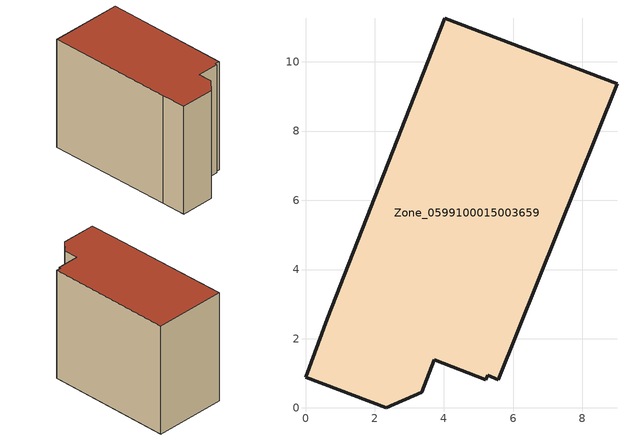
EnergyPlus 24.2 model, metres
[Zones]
Zone_0599100015003659
 floor ground (C_G): 5.2,0.82 3.72,1.39 3.36,0.46 2.33,0 0,0.89 0.63,2.57 4.02,11.27 9,9.36 5.57,0.82 5.26,0.95 z0.62
 wall outside (C_F): 0.63,2.57 0,0.89 2.33,0 3.36,0.46 3.72,1.39 5.2,0.82 5.26,0.95 5.57,0.82 9,9.36 4.02,11.27 0.63,2.57 z0.62:8.75
 roof outside (C_R): 3.72,1.39 5.2,0.82 5.26,0.95 5.57,0.82 9,9.36 4.02,11.27 0.63,2.57 0,0.89 2.33,0 3.36,0.46 z8.75
[BUILDING]
Pand.0599100015003659: North Axis=0; Terrain=City; Loads Convergence Tolerance Value=0.04; Temperature Convergence Tolerance Value=0.4; Solar Distribution=FullExterior; Maximum Number of Warmup Days=25; Minimum Number of Warmup Days=1
[Site:Location]
Rotterdam.The.Hague.AP_ZH_NLD Design_Conditions: Latitude=51.96; Longitude=4.45; Time Zone=1; Elevation=-4.5
[SITE:GROUNDTEMPERATURE:BUILDINGSURFACE]
18, 18, 18, 18, 18, 18, 18, 18, 18, 18, 18, 18
[MATERIAL] Thermal Absorptance=0.9; Solar Absorptance=0.7; Visible Absorptance=0.7
Name | Roughness | Thickness | Conductivity | Density | Specific Heat
G.TI.1965-1974 | MediumSmooth | 0.15 | 0.882353 | 540 | 1210
F.TI.1965-1974 | Rough | 0.3 | 0.697674 | 1920 | 840
R.TI.1965-1974 | MediumRough | 0.2 | 0.232558 | 1500 | 1000
[CONSTRUCTION]
C_G: G.TI.1965-1974
C_F: F.TI.1965-1974
C_R: R.TI.1965-1974
[ZONE]
Zone_0599100015003659: Type=1; Multiplier=1; Ceiling Height=Autocalculate; Volume=Autocalculate; Floor Area=autocalculate; Part of Total Floor Area=Yes
[ZONEINFILTRATION:DESIGNFLOWRATE]
Infil_Zone_0599100015003659: Zone or ZoneList or Space or SpaceList=Zone_0599100015003659; Schedule=AlwaysOn; Design Flow Rate Calculation Method=Flow/Area; Flow Rate per Floor Area=0.003; Constant Term Coefficient=1; Temperature Term Coefficient=0; Velocity Term Coefficient=0; Velocity Squared Term Coefficient=0
[HVACTEMPLATE:ZONE:IDEALLOADSAIRSYSTEM]
Zone_0599100015003659: Maximum Heating Supply Air Temperature=50; Minimum Cooling Supply Air Temperature=13; Maximum Heating Supply Air Humidity Ratio=0.0156; Minimum Cooling Supply Air Humidity Ratio=0.0077; Heating Limit=NoLimit; Cooling Limit=NoLimit; Dehumidification Control Type=ConstantSensibleHeatRatio; Cooling Sensible Heat Ratio=0.7; Dehumidification Setpoint=60; Humidification Control Type=None; Humidification Setpoint=30; Outdoor Air Method=None; Outdoor Air Flow Rate per Person=0.00944; Outdoor Air Flow Rate per Zone Floor Area=0; Outdoor Air Flow Rate per Zone=0; Demand Controlled Ventilation Type=None; Outdoor Air Economizer Type=NoEconomizer; Heat Recovery Type=None; Sensible Heat Recovery Effectiveness=0.7; Latent Heat Recovery Effectiveness=0.65
[ZONECONTROL:THERMOSTAT]
ThermostatControl_Zone_0599100015003659: Zone or ZoneList=Zone_0599100015003659; Control Type Schedule=DualSetpointControlType; Control 1=Thermostat_Zone_0599100015003659; Temperature Difference Between Cutout And Setpoint=0
[THERMOSTATSETPOINT:DUALSETPOINT]
Thermostat_Zone_0599100015003659: Heating Setpoint Temperature Schedule=HeatingSetpoint_Zone_0599100015003659; Cooling Setpoint Temperature Schedule=CoolingSetpoint_Zone_0599100015003659
[SCHEDULE:COMPACT]
HeatingSetpoint_Zone_0599100015003659: Through: 12/31, For: AllDays, Until: 24:00, 21
CoolingSetpoint_Zone_0599100015003659: Through: 12/31, For: AllDays, Until: 24:00, 24
DualSetpointControlType: Through: 12/31, For: AllDays, Until: 24:00, 4
AlwaysOn: Through: 12/31, For: AllDays, Until: 24:00, 1
